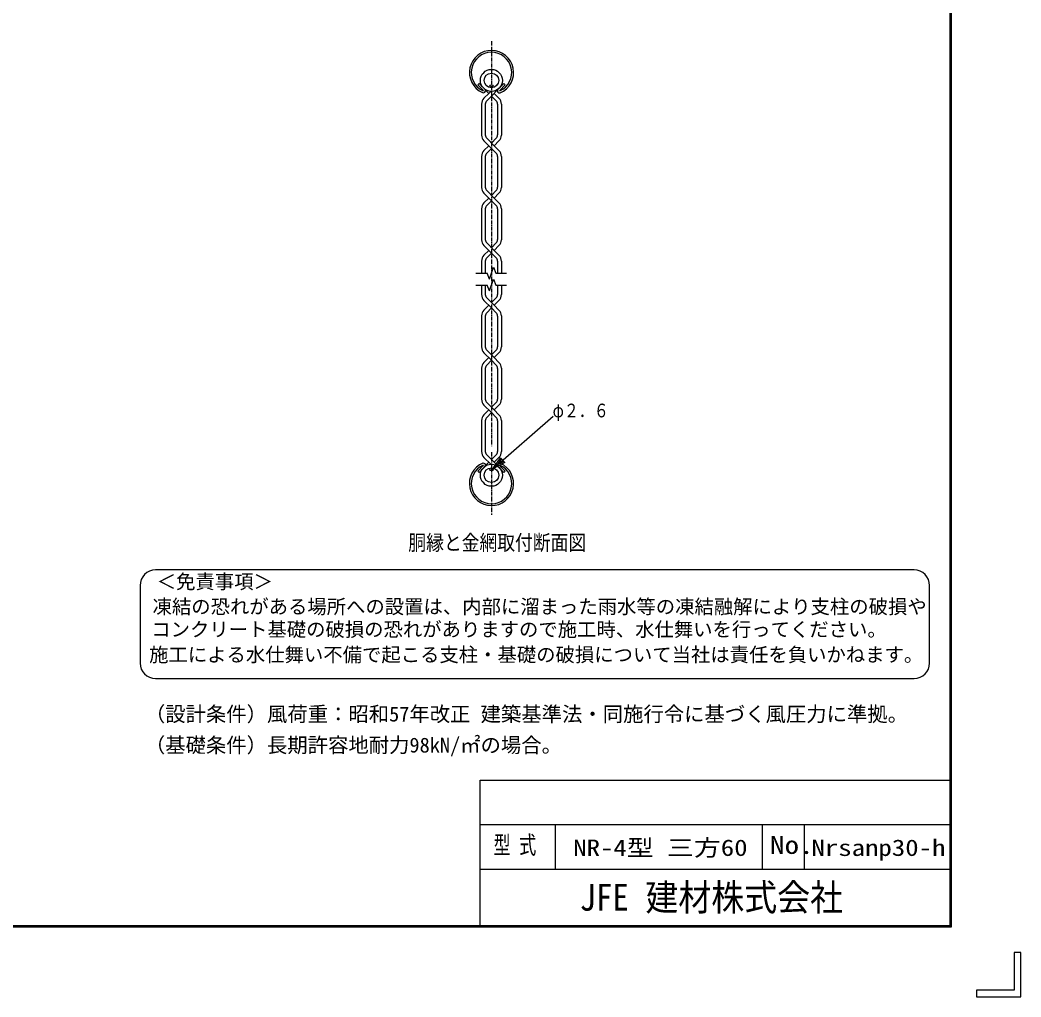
# Model space of a CAD drawing. Units: millimetres, scale not verified. Extents: x -4425 to 4425, y -3150 to 3150.
# Drawn here: x 1198 to 4425, y -3150 to 0 of the extents above; entities that cross this region are included whole.
import ezdxf
from ezdxf.enums import TextEntityAlignment as Align

# ---------------------------------------------------------------- set-up
doc = ezdxf.new("R2010")
doc.units = ezdxf.units.MM
doc.header["$LTSCALE"] = 20
doc.linetypes.add('USER2', pattern=[1.125, 0.75, -0.125, 0.125, -0.125])
doc.linetypes.add('USER3', pattern=[0.906, 0.591, -0.118, 0.079, -0.118])
for name, color, linetype, lineweight in [('0-1_1', 7, 'Continuous', 25), ('0-2_0', 7, 'Continuous', 25), ('0-3_CENTLN-L', 2, 'USER2', 25), ('0-7_WAKU', 7, 'Continuous', 25), ('0-A_D-TTL-TXT', 2, 'Continuous', 25)]:
    doc.layers.add(name, color=color, linetype=linetype, lineweight=lineweight)
doc.styles.add('ＭＳ ゴシック', font='')
doc.styles.get('ＭＳ ゴシック').set_extended_font_data('MS Gothic')

# ---------------------------------------------------------------- blocks, each defined once
blk = doc.blocks.new('C10')
at = {"layer": '0-1_1', "color": 4}
blk.add_line((8131.69, 6130.13), (8390.43, 6356.73), dxfattribs=at)
blk.add_lwpolyline([(8183.05, 6156.5), (8131.69, 6130.13), (8164.6, 6177.56)], close=True, dxfattribs=at)
blk.add_lwpolyline([(8178.43, 6161.76), (8152.76, 6148.58), (8169.21, 6172.3)], dxfattribs=at)

msp = doc.modelspace()

# ---------------------------------------------------------------- linework, layer by layer
at = {"layer": '0-1_1'}
for p, q in [((2678.12, -204.56), (2673.88, -208.8)), ((2692.47, -227.39), (2673.88, -208.8)), ((2697.32, -223.76), (2678.12, -204.56)), ((2709.34, -236.28), (2696.91, -223.84)), ((2738.59, -224.16), (2757.79, -204.96)), ((2743.44, -227.8), (2762.04, -209.2)), ((2757.79, -204.96), (2762.04, -209.2)), ((2693.64, -251.98), (2709.34, -236.28)), ((2709.34, -236.28), (2715.38, -230.24)), ((2733.31, -260.24), (2717.83, -244.76)), ((2742.01, -251.98), (2726.31, -236.28)), ((2685.95, -270.54), (2685.95, -370.76)), ((2697.95, -270.85), (2697.95, -370.45)), ((2737.7, -270.85), (2737.7, -370.45)), ((2749.7, -270.54), (2749.7, -370.76)), ((2726.31, -405.03), (2702.35, -381.06)), ((2717.83, -396.54), (2733.31, -381.06)), ((2717.83, -413.51), (2693.64, -389.32)), ((2693.64, -420.73), (2709.34, -405.03)), ((2702.35, -428.99), (2717.83, -413.51)), ((2733.31, -428.99), (2717.83, -413.51)), ((2726.31, -405.03), (2742.01, -389.32)), ((2742.01, -420.73), (2726.31, -405.03)), ((2685.95, -439.29), (2685.95, -539.51)), ((2697.95, -439.6), (2697.95, -539.2)), ((2737.7, -439.6), (2737.7, -539.2)), ((2749.7, -439.29), (2749.7, -539.51)), ((2717.83, -582.26), (2693.64, -558.07)), ((2693.64, -589.48), (2709.34, -573.78)), ((2726.31, -573.78), (2702.35, -549.81)), ((2717.83, -565.29), (2733.31, -549.81)), ((2726.31, -573.78), (2742.01, -558.07)), ((2742.01, -589.48), (2726.31, -573.78)), ((2685.95, -608.04), (2685.95, -708.26)), ((2697.95, -608.35), (2697.95, -707.95)), ((2702.35, -597.74), (2717.83, -582.26)), ((2733.31, -597.74), (2717.83, -582.26)), ((2737.7, -608.35), (2737.7, -707.95)), ((2749.7, -608.04), (2749.7, -708.26)), ((2717.83, -751.01), (2693.64, -726.82)), ((2726.31, -742.53), (2702.35, -718.56)), ((2717.83, -734.04), (2733.31, -718.56)), ((2726.31, -742.53), (2742.01, -726.82)), ((2693.64, -758.23), (2709.34, -742.53)), ((2702.35, -766.49), (2717.83, -751.01)), ((2733.31, -766.49), (2717.83, -751.01)), ((2742.01, -758.23), (2726.31, -742.53)), ((2685.95, -776.79), (2685.95, -816.01)), ((2697.95, -777.1), (2697.95, -816.01)), ((2737.7, -777.1), (2737.7, -816.01)), ((2749.7, -776.79), (2749.7, -816.01)), ((2685.95, -854.26), (2685.95, -885.26)), ((2697.95, -854.26), (2697.95, -884.95)), ((2737.7, -854.26), (2737.7, -884.95)), ((2749.7, -854.26), (2749.7, -885.26)), ((2726.31, -919.53), (2702.35, -895.56)), ((2717.83, -911.04), (2733.31, -895.56)), ((2717.83, -928.01), (2693.64, -903.83)), ((2693.64, -935.23), (2709.34, -919.53)), ((2702.35, -943.49), (2717.83, -928.01)), ((2733.31, -943.49), (2717.83, -928.01)), ((2726.31, -919.53), (2742.01, -903.82)), ((2742.01, -935.23), (2726.31, -919.53)), ((2685.95, -953.79), (2685.95, -1054.01)), ((2697.95, -954.1), (2697.95, -1053.7)), ((2737.7, -954.1), (2737.7, -1053.7)), ((2749.7, -953.79), (2749.7, -1054.01)), ((2726.31, -1088.28), (2702.35, -1064.31)), ((2717.83, -1079.79), (2733.31, -1064.31)), ((2717.83, -1096.76), (2693.64, -1072.58)), ((2693.64, -1103.98), (2709.34, -1088.28)), ((2702.35, -1112.24), (2717.83, -1096.76)), ((2733.31, -1112.24), (2717.83, -1096.76)), ((2726.31, -1088.28), (2742.01, -1072.57)), ((2742.01, -1103.98), (2726.31, -1088.28)), ((2685.95, -1122.54), (2685.95, -1222.76)), ((2697.95, -1122.85), (2697.95, -1222.45)), ((2737.7, -1122.85), (2737.7, -1222.45)), ((2749.7, -1122.54), (2749.7, -1222.76)), ((2717.83, -1265.51), (2693.64, -1241.33)), ((2693.64, -1272.73), (2709.34, -1257.03)), ((2726.31, -1257.03), (2702.35, -1233.06)), ((2717.83, -1248.54), (2733.31, -1233.06)), ((2726.31, -1257.03), (2742.01, -1241.33)), ((2742.01, -1272.73), (2726.31, -1257.03)), ((2702.35, -1280.99), (2717.83, -1265.51)), ((2733.31, -1280.99), (2717.83, -1265.51)), ((2685.95, -1291.29), (2685.95, -1391.51)), ((2697.95, -1291.6), (2697.95, -1391.2)), ((2737.7, -1291.6), (2737.7, -1391.2)), ((2749.7, -1291.29), (2749.7, -1391.51)), ((2715.35, -1431.78), (2693.64, -1410.07)), ((2738.86, -1438.32), (2702.35, -1401.81)), ((2717.83, -1417.29), (2733.31, -1401.81)), ((2726.31, -1425.78), (2742.01, -1410.07)), ((2692.33, -1435.41), (2673.73, -1454.01)), ((2697.18, -1439.05), (2677.97, -1458.25)), ((2693.43, -1441.69), (2709.34, -1425.78)), ((2738.45, -1439.45), (2757.65, -1458.65)), ((2743.3, -1435.81), (2761.89, -1454.41)), ((2677.97, -1458.25), (2673.73, -1454.01)), ((2757.65, -1458.65), (2761.89, -1454.41))]:
    msp.add_line(p, q, dxfattribs=at)
at = {"layer": '0-1_1', "color": 4}
for p, q in [((2710.9, -835.04), (2724.75, -796.98)), ((2724.75, -796.98), (2731.68, -816.01)), ((2667.66, -816.01), (2703.98, -816.01)), ((2710.9, -835.04), (2703.98, -816.01)), ((2710.9, -873.29), (2724.75, -835.23)), ((2724.75, -835.23), (2731.68, -854.26)), ((2731.68, -816.01), (2766.18, -816.01)), ((2667.66, -854.26), (2703.98, -854.26)), ((2710.9, -873.29), (2703.98, -854.26)), ((2731.68, -854.26), (2766.18, -854.26))]:
    msp.add_line(p, q, dxfattribs=at)
at = {"layer": '0-1_1'}
msp.add_lwpolyline([(2702.35, -260.24), (2717.83, -244.76), (2738.75, -223.84)], dxfattribs=at)
for centre, radius in [((2717.83, -194.7), 35.62), ((2717.83, -194.7), 23.62), ((2717.83, -213.08), 4.88), ((2717.83, -1467.32), 35.62), ((2717.83, -1467.32), 23.62), ((2717.83, -1448.57), 4.88)]:
    msp.add_circle(centre, radius, dxfattribs=at)
for centre, radius, start, end in [((2717.91, -168.97), 71.25, 292.92904, 245.65735), ((2717.91, -168.97), 65.25, 294.33545, 245.82636), ((2691.66, -226.99), 7.5, 245.55145, 10.65768), ((2744.16, -227.03), 7.5, 169.34225, 276.63836), ((2712.2, -270.54), 26.25, 134.99994, 179.99992), ((2723.45, -270.54), 26.25, 0, 44.99998), ((2712.95, -270.85), 15, 134.99994, 179.99992), ((2722.7, -270.85), 15, 0, 45.00122), ((2712.2, -370.76), 26.25, 179.99992, 225.00006), ((2712.95, -370.45), 15, 179.99992, 225.0013), ((2722.7, -370.45), 15, 315.00125, 0), ((2723.45, -370.76), 26.25, 315.00003, 0), ((2712.2, -439.29), 26.25, 134.99994, 179.99992), ((2712.95, -439.6), 15, 134.99994, 179.99992), ((2722.7, -439.6), 15, 0, 45.00122), ((2723.45, -439.29), 26.25, 0, 44.99998), ((2712.2, -539.51), 26.25, 179.99992, 225.00006), ((2712.95, -539.2), 15, 179.99992, 225.0013), ((2722.7, -539.2), 15, 315.00125, 0), ((2723.45, -539.51), 26.25, 315.00003, 0), ((2712.2, -608.04), 26.25, 134.99994, 179.99992), ((2712.95, -608.35), 15, 134.99994, 179.99992), ((2722.7, -608.35), 15, 0, 45.00122), ((2723.45, -608.04), 26.25, 0, 44.99998), ((2712.2, -708.26), 26.25, 179.99992, 225.00006), ((2712.95, -707.95), 15, 179.99992, 225.0013), ((2722.7, -707.95), 15, 315.00125, 0), ((2723.45, -708.26), 26.25, 315.00003, 0), ((2712.2, -776.79), 26.25, 134.99994, 179.99992), ((2712.95, -777.1), 15, 134.99994, 179.99992), ((2722.7, -777.1), 15, 0, 45.00122), ((2723.45, -776.79), 26.25, 0, 44.99998), ((2712.2, -885.26), 26.25, 179.99992, 225.00006), ((2712.95, -884.95), 15, 179.99992, 225.0013), ((2722.7, -884.95), 15, 315.00125, 0), ((2723.45, -885.26), 26.25, 315.00003, 0), ((2712.2, -953.79), 26.25, 134.99994, 179.99992), ((2723.45, -953.79), 26.25, 0, 44.99998), ((2712.95, -954.1), 15, 134.99994, 179.99992), ((2722.7, -954.1), 15, 0, 45.00122), ((2712.2, -1054.01), 26.25, 179.99992, 225.00006), ((2712.95, -1053.7), 15, 179.99992, 225.00006), ((2722.7, -1053.7), 15, 315.00003, 0), ((2723.45, -1054.01), 26.25, 315.00003, 0), ((2712.2, -1122.54), 26.25, 134.99994, 179.99992), ((2712.95, -1122.85), 15, 134.99994, 179.99992), ((2722.7, -1122.85), 15, 0, 45.00122), ((2723.45, -1122.54), 26.25, 0, 44.99998), ((2712.2, -1222.76), 26.25, 179.99992, 225.00006), ((2712.95, -1222.45), 15, 179.99992, 224.99883), ((2722.7, -1222.45), 15, 314.99878, 0), ((2723.45, -1222.76), 26.25, 315.00003, 0), ((2712.2, -1291.29), 26.25, 134.99994, 179.99992), ((2712.95, -1291.6), 15, 134.99994, 179.99992), ((2722.7, -1291.6), 15, 0, 45.00122), ((2723.45, -1291.29), 26.25, 0, 45.00069), ((2712.2, -1391.51), 26.25, 179.99992, 225.00006), ((2712.95, -1391.2), 15, 179.99992, 224.99883), ((2722.7, -1391.2), 15, 315.00003, 0), ((2723.45, -1391.51), 26.25, 315.00003, 0), ((2717.86, -1494.23), 71.25, 112.92904, 65.65766), ((2717.86, -1494.23), 65.25, 114.33547, 65.82672), ((2691.61, -1436.18), 7.5, 349.34231, 96.6383), ((2744.11, -1436.21), 7.5, 65.55139, 190.65775)]:
    msp.add_arc(centre, radius, start, end, dxfattribs=at)
at = {"layer": '0-3_CENTLN-L', "linetype": 'USER3'}
for p, q in [((2717.91, -67.72), (2717.91, -1374.14)), ((2717.86, -1392.98), (2717.86, -1595.48))]:
    msp.add_line(p, q, dxfattribs=at)
at = {"layer": '0-7_WAKU'}
for p, q in [((2681.67, -2450.69), (4196.12, -2450.69)), ((2681.67, -2920.76), (2681.67, -2450.69)), ((2681.67, -2593.94), (4196.12, -2593.94)), ((2923.84, -2737.19), (2923.84, -2593.94)), ((3591.3, -2737.19), (3591.3, -2593.94)), ((3727.39, -2737.19), (3727.39, -2593.94)), ((2681.67, -2737.19), (4196.12, -2737.19)), ((4403.63, -3006.51), (4403.63, -3128.27)), ((4281.87, -3149.76), (4425.12, -3149.76))]:
    msp.add_line(p, q, dxfattribs=at)
msp.add_lwpolyline([(-4049.88, 2925.24), (4200.12, 2925.24), (4200.12, -2924.76), (-4049.88, -2924.76)], close=True, dxfattribs=at)
for points in [[(4198.12, 2923.24), (4198.12, -2922.76), (-4047.88, -2922.76)], [(4196.12, 2921.24), (4196.12, -2920.76), (-4045.88, -2920.76)], [(4425.12, -3149.76), (4425.12, -3006.51), (4403.63, -3006.51)], [(4403.63, -3128.27), (4281.87, -3128.27), (4281.87, -3149.76)]]:
    msp.add_lwpolyline(points, dxfattribs=at)
at = {"layer": '0-A_D-TTL-TXT'}
for p, q in [((4080.37, -1773.01), (1634.82, -1773.01)), ((1584.82, -1823.01), (1584.82, -2073.01)), ((4130.37, -2073.01), (4130.37, -1823.01)), ((1634.82, -2123.01), (4080.37, -2123.01))]:
    msp.add_line(p, q, dxfattribs=at)
for centre, start, end in [((1634.82, -1823.01), 90, 180), ((4080.37, -1823.01), 0, 90), ((1634.82, -2073.01), 180, 270), ((4080.37, -2073.01), 270, 0)]:
    msp.add_arc(centre, 50, start, end, dxfattribs=at)

# ---------------------------------------------------------------- block references
at = {"layer": '0-2_0', "xscale": 0.75, "yscale": 0.75}
msp.add_blockref('C10', (-3376.34, -6044.22), dxfattribs=at)

# ---------------------------------------------------------------- texts
at = {"layer": '0-1_1', "color": 4, "style": 'ＭＳ ゴシック'}
for s, height, width, p in [('φ２．６', 44.15, 0.8, (2914.91, -1294.1)), ('胴縁と金網取付断面図', 49.48, 0.85, (2449.61, -1724.25))]:
    msp.add_text(s, height=height, dxfattribs=dict(at, width=width)).set_placement(p, align=Align.BOTTOM_LEFT)
at = {"layer": '0-7_WAKU', "style": 'ＭＳ ゴシック'}
for s, height, width, p in [('型 式', 57.73, 0.7, (2724.42, -2705.78)), ('NR-4型 三方60', 52.92, 1.2, (2981.3, -2710.83)), ('No.', 57.73, 1.2, (3615.66, -2705.78)), ('Nrsanp30-h', 52.92, 1.2, (3749.52, -2710.83)), ('JFE 建材株式会社', 86.59, 0.9, (3001.72, -2897.56))]:
    msp.add_text(s, height=height, dxfattribs=dict(at, width=width)).set_placement(p, align=Align.BOTTOM_LEFT)
at = {"layer": '0-A_D-TTL-TXT', "color": 7, "style": 'ＭＳ ゴシック'}
for s, height, p in [('＜免責事項＞ \u3000\u3000', 45.75, (1638.53, -1847.19)), ('凍結の恐れがある場所への設置は、内部に溜まった雨水等の凍結融解により支柱の破損や', 45.75, (1625.01, -1927.68)), ('コンクリート基礎の破損の恐れがありますので施工時、水仕舞いを行ってください。', 45.75, (1620.89, -2001.11)), ('施工による水仕舞い不備で起こる支柱・基礎の破損について当社は責任を負いかねます。 ', 45.75, (1613.9, -2082.6)), ('（設計条件）風荷重：昭和57年改正 建築基準法・同施行令に基づく風圧力に準拠。', 48.11, (1600.23, -2276.05)), ('（基礎条件）長期許容地耐力98kN/㎡の場合。', 48.11, (1600.23, -2376.05))]:
    msp.add_text(s, height=height, dxfattribs=at).set_placement(p, align=Align.BOTTOM_LEFT)

doc.saveas('drawing.dxf')
